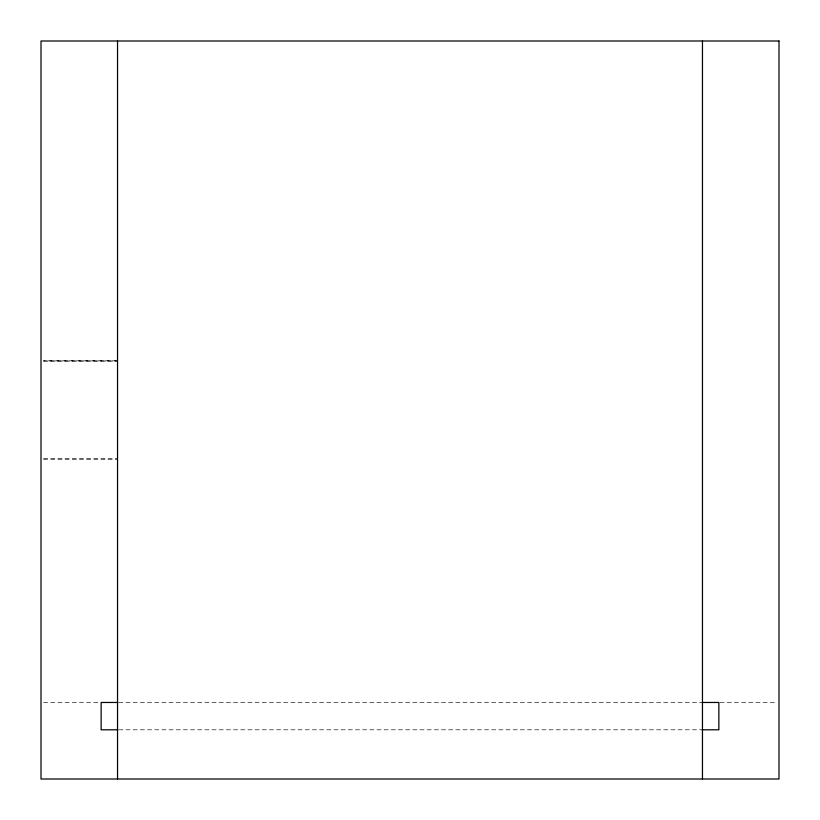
<?xml version="1.0" encoding="UTF-8"?>
<svg xmlns="http://www.w3.org/2000/svg" width="820" height="820" viewBox="0 0 820 820"><rect width="100%" height="100%" fill="white"/><g stroke="black" fill="none" stroke-linecap="round" stroke-linejoin="round"><path stroke-width="0.61" stroke-dasharray="4.1 3.07" d="M116.255 360.851L43.552 360.851L117.537 360.861M43.552 361.159L117.537 361.159M43.552 458.841L117.537 458.841M43.552 459.138L117.537 459.149M43.552 702.463L99.937 702.463M118.808 702.463L702.463 702.463M720.062 702.463L776.448 702.463M118.818 729.8L702.463 729.8"/><path stroke-width="1.23" d="M117.762 702.463L101.137 702.463L101.137 729.8L117.762 729.8M702.238 702.463L718.863 702.463L718.863 729.8L702.238 729.8M702.463 41L702.463 779M117.537 41L117.537 779M779 41L41 41L41 779L779 779L779 41"/></g></svg>
